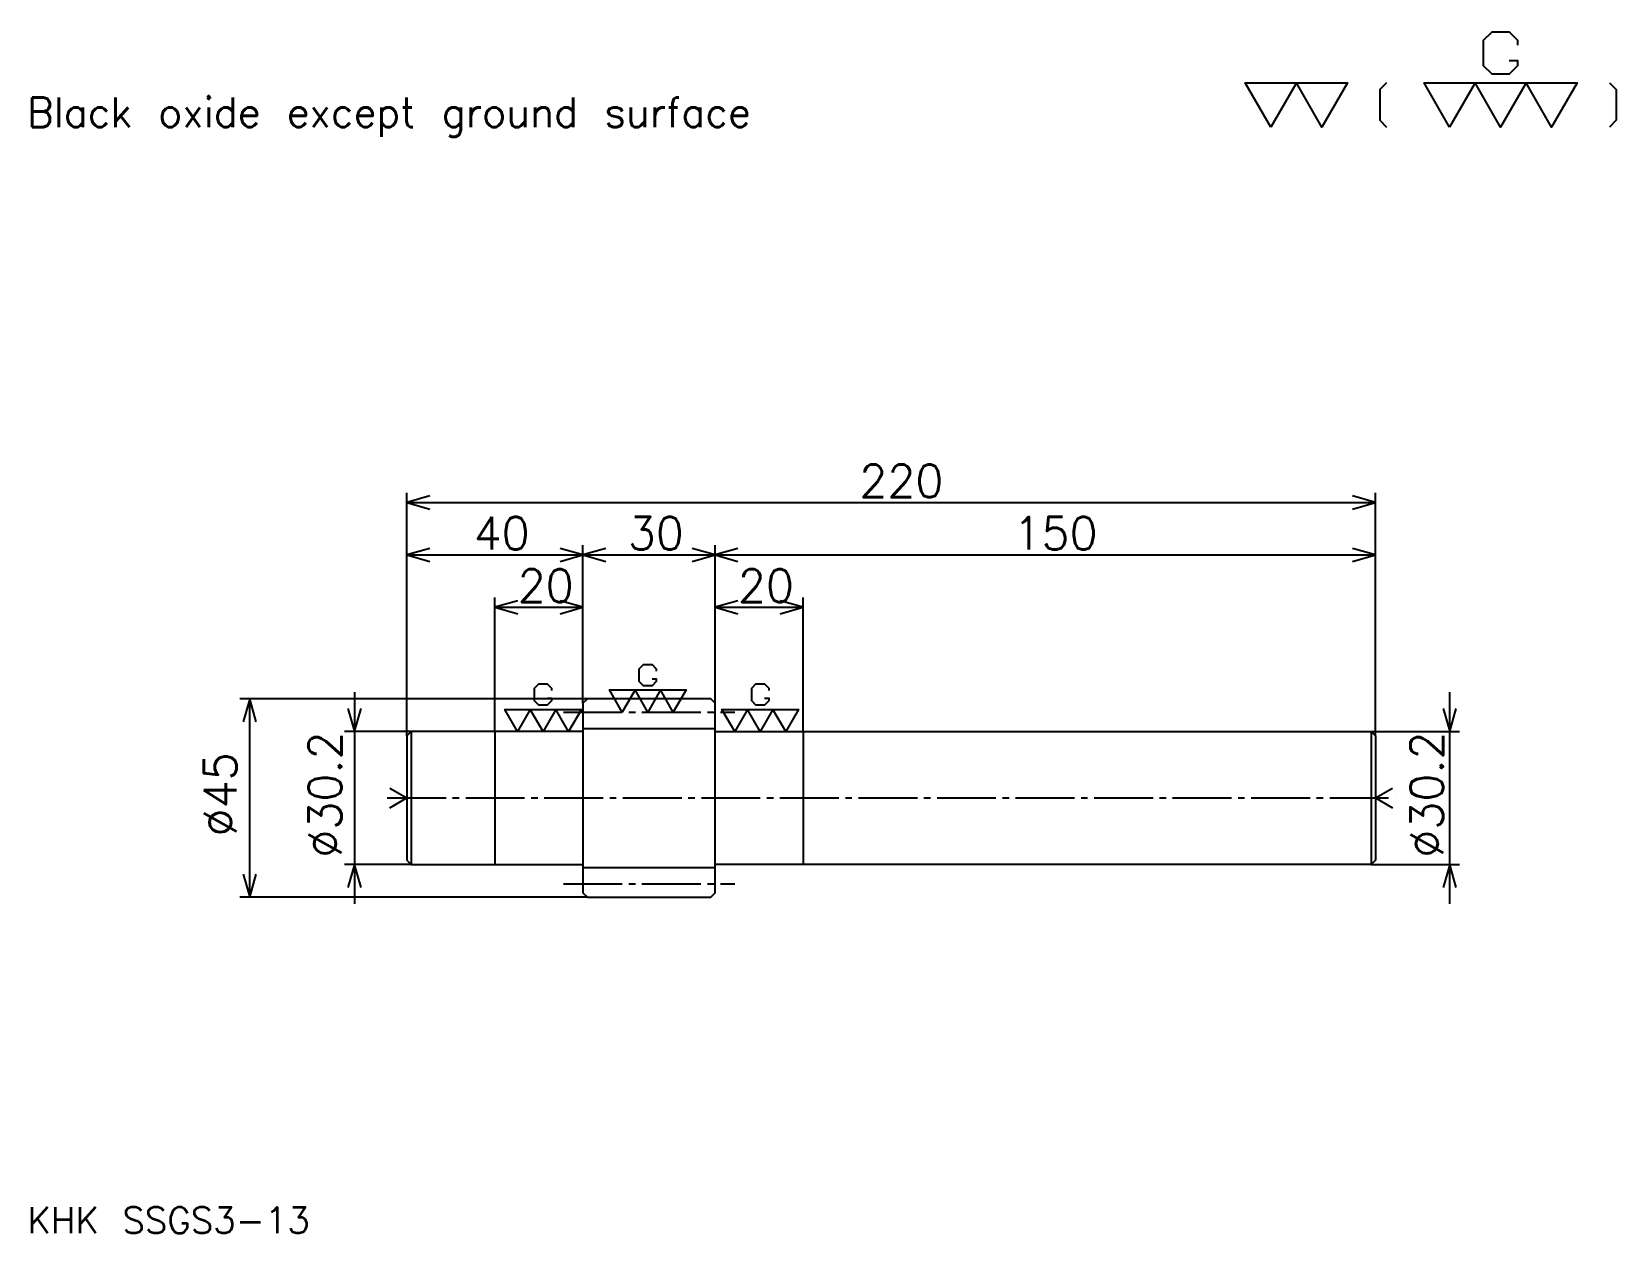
# Model space of a CAD drawing. Extents: x 16 to 376, y 16 to 289.
import ezdxf

# ---------------------------------------------------------------- set-up
doc = ezdxf.new("R2010")
doc.units = 0
doc.linetypes.add('DASHDOT', pattern=[17.837836, 13.378378, -1.486486, 1.486486, -1.486486])
doc.layers.get('0').update_dxf_attribs({"linetype": 'CONTINUOUS'})
doc.layers.add('DASHDOT', color=6, linetype='DASHDOT')
doc.styles.add('KANJI', font='TXT', dxfattribs={"bigfont": 'BIGFONT'})

msp = doc.modelspace()

# ---------------------------------------------------------------- linework, layer by layer
at = {"color": 5}
for p, q in [((101.08107, 137.702698), (101.08107, 184.527023)), ((101.08107, 137.702698), (101.08107, 184.527023)), ((321.081055, 137.702698), (321.081055, 184.527023)), ((321.081055, 137.702698), (321.081055, 184.527023)), ((101.08107, 182.297302), (321.081055, 182.297302)), ((101.08107, 182.297302), (321.081055, 182.297302)), ((101.08107, 170.405411), (141.08107, 170.405411)), ((141.08107, 137.702698), (141.08107, 172.635132)), ((141.08107, 170.405411), (171.08107, 170.405411)), ((171.08107, 137.702698), (171.08107, 172.635132)), ((171.08107, 170.405411), (321.081055, 170.405411)), ((121.08107, 137.702698), (121.08107, 160.74324)), ((121.08107, 158.513519), (141.08107, 158.513519)), ((171.08107, 158.513519), (191.08107, 158.513519)), ((191.08107, 137.702698), (191.08107, 160.74324)), ((101.08107, 137.702698), (63.175667, 137.702698)), ((65.405396, 92.702705), (65.405396, 137.702698)), ((89.189178, 139.221619), (89.189178, 91.183784)), ((101.08107, 129.302704), (101.08107, 137.702698)), ((142.08107, 137.702698), (101.08107, 137.702698)), ((121.08107, 130.302704), (121.08107, 137.702698)), ((141.08107, 136.702698), (141.08107, 137.702698)), ((171.08107, 136.702698), (171.08107, 137.702698)), ((191.08107, 130.302704), (191.08107, 137.702698)), ((321.081055, 129.302704), (321.081055, 137.702698)), ((337.918884, 91.183784), (337.918884, 139.221619)), ((101.08107, 130.302704), (86.95945, 130.302704)), ((102.08107, 130.302704), (101.08107, 130.302704)), ((320.081055, 130.302704), (340.148621, 130.302704)), ((101.08107, 100.102707), (86.95945, 100.102707)), ((102.08107, 100.102707), (101.08107, 100.102707)), ((320.081055, 100.102707), (340.148621, 100.102707)), ((101.08107, 92.702705), (63.175667, 92.702705)), ((142.08107, 92.702705), (101.08107, 92.702705))]:
    msp.add_line(p, q, dxfattribs=at)
at = {"color": 4}
for p, q in [((102.08107, 130.302704), (102.08107, 100.102707)), ((121.08107, 130.302704), (121.08107, 100.102707)), ((141.08107, 130.952698), (171.08107, 130.952698)), ((191.08107, 130.302704), (191.08107, 100.102707)), ((320.081055, 130.302704), (320.081055, 100.102707)), ((141.08107, 99.452705), (171.08107, 99.452705))]:
    msp.add_line(p, q, dxfattribs=at)
at = {"color": 7}
for p, q in [((97.219177, 117.432434), (101.08107, 115.202705)), ((97.219177, 112.972977), (101.08107, 115.202705)), ((321.081055, 115.202705), (324.942963, 117.432434)), ((321.081055, 115.202705), (324.942963, 112.972977))]:
    msp.add_line(p, q, dxfattribs=at)
for points in [[(351.405396, 282.640533), (353.33783, 282.640533), (353.33783, 281.481079), (351.405396, 279.548645), (347.540558, 279.548645), (345.608124, 281.481079), (345.608124, 287.278381), (347.540558, 289.210815), (351.405396, 289.210815), (353.33783, 287.278381), (353.33783, 286.118927)], [(297.297302, 267.567566), (291.5, 277.616211), (314.689209, 277.616211), (308.891907, 267.567566), (303.094604, 277.616211), (297.297302, 267.567566)], [(323.578369, 277.616211), (322.03244, 276.070282), (322.03244, 269.113525), (323.578369, 267.567566)], [(337.878387, 267.567566), (332.081085, 277.616211), (366.864868, 277.616211), (361.067566, 267.567566), (355.270264, 277.616211), (349.472961, 267.567566), (343.67569, 277.616211), (337.878387, 267.567566)], [(374.20813, 277.616211), (375.754059, 276.070282), (375.754059, 269.113525), (374.20813, 267.567566)], [(156.763504, 142.239197), (157.729721, 142.239197), (157.729721, 141.659454), (156.763504, 140.693237), (154.83107, 140.693237), (153.864853, 141.659454), (153.864853, 144.558105), (154.83107, 145.524323), (156.763504, 145.524323), (157.729721, 144.558105), (157.729721, 143.978378)], [(132.979721, 137.839188), (133.945938, 137.839188), (133.945938, 137.25946), (132.979721, 136.293243), (131.047287, 136.293243), (130.08107, 137.25946), (130.08107, 140.158112), (131.047287, 141.124329), (132.979721, 141.124329), (133.945938, 140.158112), (133.945938, 139.578384)], [(182.304047, 137.839188), (183.270264, 137.839188), (183.270264, 137.25946), (182.304047, 136.293243), (180.371613, 136.293243), (179.405396, 137.25946), (179.405396, 140.158112), (180.371613, 141.124329), (182.304047, 141.124329), (183.270264, 140.158112), (183.270264, 139.578384)], [(149.999985, 134.702698), (147.101349, 139.727036), (164.493225, 139.727036), (161.594574, 134.702698), (158.695938, 139.727036), (155.797287, 134.702698), (152.898636, 139.727036), (149.999985, 134.702698)], [(126.216202, 130.302704), (123.317558, 135.327026), (140.709442, 135.327026), (137.810791, 130.302704), (134.912155, 135.327026), (132.013504, 130.302704), (129.114853, 135.327026), (126.216202, 130.302704)], [(175.540527, 130.302704), (172.641876, 135.327026), (190.033768, 135.327026), (187.135132, 130.302704), (184.236481, 135.327026), (181.33783, 130.302704), (178.439178, 135.327026), (175.540527, 130.302704)]]:
    msp.add_lwpolyline(points, dxfattribs=at)
at = {"color": 5}
for points in [[(106.283775, 183.783783), (101.08107, 182.297302), (106.283775, 180.810806)], [(106.283775, 183.783783), (101.08107, 182.297302), (106.283775, 180.810806)], [(315.878357, 180.810806), (321.081055, 182.297302), (315.878357, 183.783783)], [(315.878357, 180.810806), (321.081055, 182.297302), (315.878357, 183.783783)], [(106.283775, 171.891891), (101.08107, 170.405411), (106.283775, 168.918915)], [(135.878372, 168.918915), (141.08107, 170.405411), (135.878372, 171.891891)], [(146.283768, 171.891891), (141.08107, 170.405411), (146.283768, 168.918915)], [(165.878357, 168.918915), (171.08107, 170.405411), (165.878357, 171.891891)], [(176.283783, 171.891891), (171.08107, 170.405411), (176.283783, 168.918915)], [(315.878357, 168.918915), (321.081055, 170.405411), (315.878357, 171.891891)], [(126.283768, 160), (121.08107, 158.513519), (126.283768, 157.027039)], [(135.878372, 157.027039), (141.08107, 158.513519), (135.878372, 160)], [(176.283783, 160), (171.08107, 158.513519), (176.283783, 157.027039)], [(185.878357, 157.027039), (191.08107, 158.513519), (185.878357, 160)], [(66.891884, 132.5), (65.405396, 137.702698), (63.918907, 132.5)], [(87.70269, 135.505402), (89.189178, 130.302704), (90.675667, 135.505402)], [(336.432434, 135.505402), (337.918884, 130.302704), (339.405396, 135.505402)], [(63.918907, 97.905411), (65.405396, 92.702705), (66.891884, 97.905411)], [(90.675667, 94.900002), (89.189178, 100.102707), (87.70269, 94.900002)], [(339.405396, 94.900002), (337.918884, 100.102707), (336.432434, 94.900002)]]:
    msp.add_lwpolyline(points, dxfattribs=at)
at = {"color": 4}
for points in [[(141.08107, 93.702705), (142.08107, 92.702705), (170.08107, 92.702705), (171.08107, 93.702705), (171.08107, 136.702698), (170.08107, 137.702698), (142.08107, 137.702698), (141.08107, 136.702698), (141.08107, 93.702705)], [(141.08107, 130.302704), (102.08107, 130.302704), (101.08107, 129.302704), (101.08107, 101.102707), (102.08107, 100.102707), (141.08107, 100.102707)], [(171.08107, 130.302704), (320.081055, 130.302704), (321.081055, 129.302704), (321.081055, 101.102707), (320.081055, 100.102707), (171.08107, 100.102707)]]:
    msp.add_lwpolyline(points, dxfattribs=at)
at = {"layer": 'DASHDOT', "color": 7}
for p, q in [((136.621613, 134.702698), (175.540527, 134.702698)), ((96.621613, 115.202705), (325.540527, 115.202705)), ((136.621613, 95.702705), (175.540527, 95.702705))]:
    msp.add_line(p, q, dxfattribs=at)

# ---------------------------------------------------------------- texts
at = {"color": 7, "style": 'KANJI'}
for s, height, p in [('Black oxide except ground surface', 6.689189, (14.864865, 267.567566)), ('220', 7.432432, (203.834442, 183.486481)), ('220', 7.432432, (203.834442, 183.486481)), ('40', 7.432432, (116.249985, 171.594604)), ('30', 7.432432, (151.249985, 171.594604)), ('150', 7.432432, (238.834457, 171.594604)), ('20', 7.432432, (126.249985, 159.702698)), ('20', 7.432432, (176.25, 159.702698)), ('KHK SSGS3-13', 5.945946, (14.864865, 16.351351))]:
    msp.add_text(s, height=height, dxfattribs=at).set_placement(p)
for s, p in [('%%c30.2', (86.216202, 101.638519)), ('%%c30.2', (336.432434, 101.638519)), ('%%c45', (62.432423, 106.469597))]:
    msp.add_text(s, height=7.432432, rotation=90, dxfattribs=at).set_placement(p)

doc.saveas('drawing.dxf')
